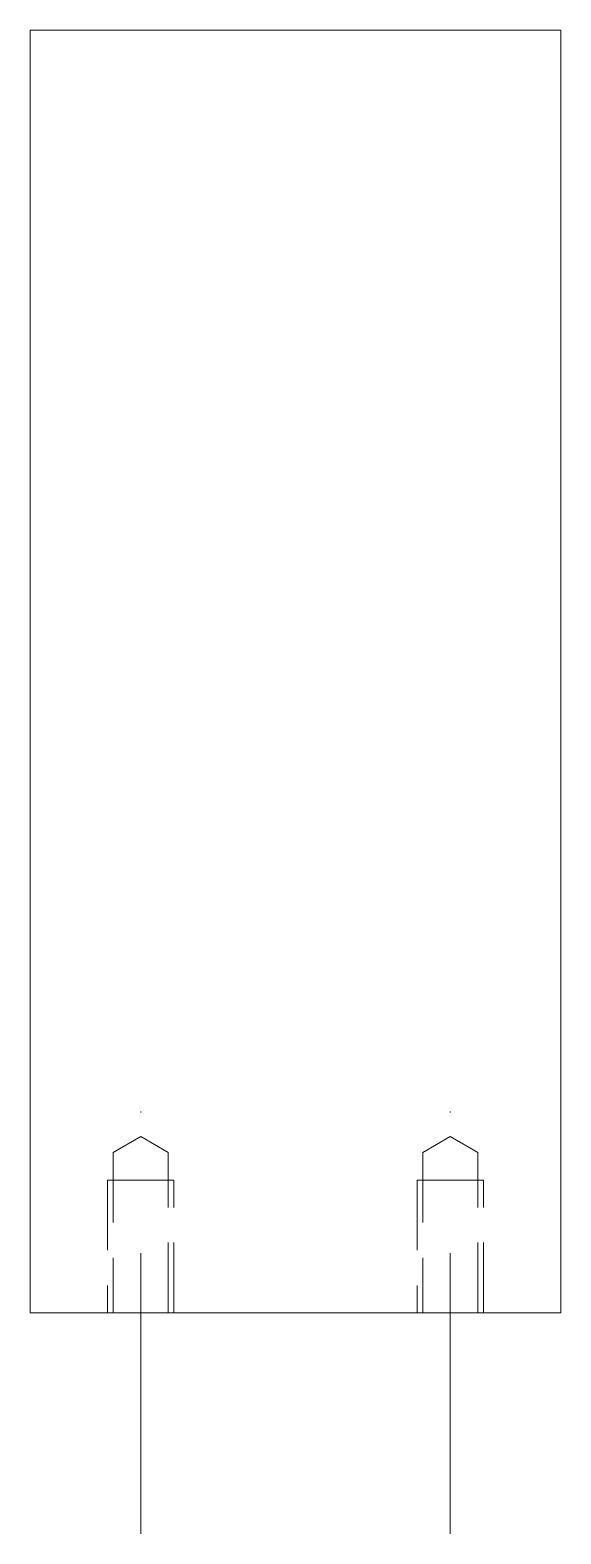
# Model space of a CAD drawing. Extents: x 0 to 48, y -20 to 116.
import ezdxf

# ---------------------------------------------------------------- set-up
doc = ezdxf.new("R2010")
doc.units = 0
doc.linetypes.add('DASHDOTX2', pattern=[50.8, 25.4, -12.7, 0, -12.7])
doc.linetypes.add('DASHED2', pattern=[9.525, 6.35, -3.175])
for name, color, linetype, lineweight, true_color in [('ALU_X_A', 7, 'CONTINUOUS', 0, 0x000000), ('axe', 1, 'DASHDOTX2', 0, 0xff0000), ('cacher', 3, 'DASHED2', 0, 0x00ff00)]:
    doc.layers.add(name, color=color, linetype=linetype, lineweight=lineweight, true_color=true_color)

msp = doc.modelspace()

# ---------------------------------------------------------------- linework, layer by layer
at = {"layer": 'ALU_X_A'}
for p, q in [((0, 116), (48, 116)), ((0, 0), (0, 116)), ((48, 116), (48, 0)), ((48, 0), (0, 0))]:
    msp.add_line(p, q, dxfattribs=at)
at = {"layer": 'axe'}
for p, q in [((10, -20), (10, 20)), ((38, -20), (38, 20))]:
    msp.add_line(p, q, dxfattribs=at)
at = {"layer": 'cacher'}
for p, q in [((10, 15.94), (7.5, 14.5)), ((12.5, 14.5), (10, 15.94)), ((38, 15.94), (35.5, 14.5)), ((40.5, 14.5), (38, 15.94)), ((7.5, 14.5), (7.5, 0)), ((12.5, 0), (12.5, 14.5)), ((35.5, 14.5), (35.5, 0)), ((40.5, 0), (40.5, 14.5)), ((13, 12), (7, 12)), ((7, 12), (7, 0)), ((13, 0), (13, 12)), ((41, 12), (35, 12)), ((35, 12), (35, 0)), ((41, 0), (41, 12))]:
    msp.add_line(p, q, dxfattribs=at)

doc.saveas('drawing.dxf')
